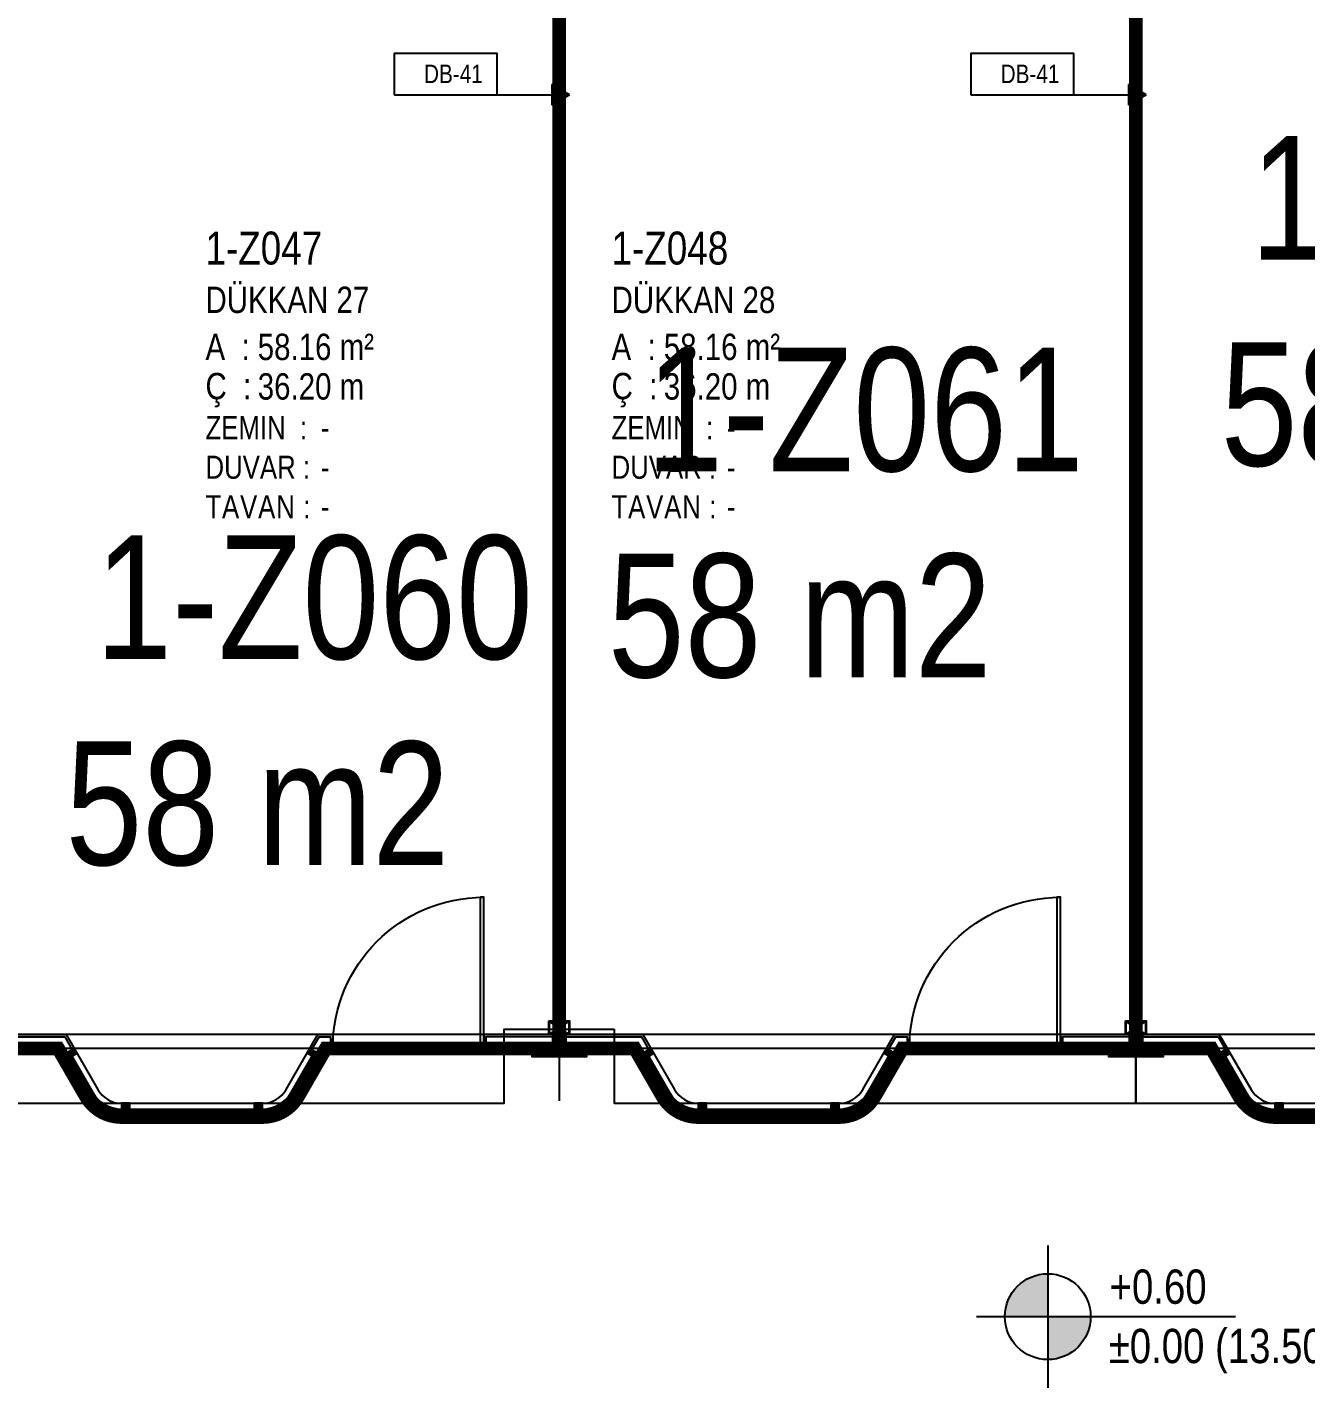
# Model space of a CAD drawing. Header units: centimetres. Extents: x -72470 to -43129, y -18750 to -16337.
# Drawn here: x -45349 to -44417, y -18474 to -17483 of the extents above; entities that cross this region are included whole.
import ezdxf
from ezdxf.enums import TextEntityAlignment as Align

# ---------------------------------------------------------------- set-up
doc = ezdxf.new("R2010")
doc.units = ezdxf.units.CM
doc.header["$MEASUREMENT"] = 0
for name, pattern in [('CENTERX2', [4, 2.5, -0.5, 0.5, -0.5]), ('DUZ', [0]), ('HIDDEN', [9.525, 6.35, -3.175])]:
    doc.linetypes.add(name, pattern=pattern)
doc.layers.get('0').update_dxf_attribs({"linetype": 'DUZ', "lineweight": 0})
doc.layers.add('11-021_3001-BLOK_B_ZEMIN_KAT$0$2DALANNET', color=1, linetype='Continuous', plot=False)
for name, color, linetype in [('11-021_3001-BLOK_B_ZEMIN_KAT$0$2DKOT', 2, 'Continuous'), ('11-021_3001-BLOK_B_ZEMIN_KAT$0$2DMAHALPOZU', 6, 'Continuous'), ('11-021_3001-BLOK_B_ZEMIN_KAT$0$2DPOZ DUVAR', 144, 'Continuous'), ('11-021_D_3001_ZEMIN_KAT$0$2DYAZI2', 212, 'Continuous'), ('3XKO_0.10mm', 22, 'Continuous'), ('3XKO_DIMS_20', 6, 'Continuous'), ('3XKO_FINISH', 52, 'Continuous'), ('3XKO_GLASS', 161, 'Continuous'), ('3XKO_GRID', 253, 'CENTERX2'), ('3XKO_HATCH', 253, 'Continuous'), ('3XKO_METAL', 6, 'Continuous'), ('AREA_JLL', 242, 'Continuous')]:
    doc.layers.add(name, color=color, linetype=linetype)
doc.styles.add('11-021_3001-BLOK_B_ZEMIN_KAT$0$ARIAL', font='arial.ttf', dxfattribs={"width": 0.8})
doc.styles.add('11-021_3001-BLOK_B_ZEMIN_KAT$0$OLCU', font='arial.ttf', dxfattribs={"width": 0.8})
doc.styles.add('11-021_3001-BLOK_B_ZEMIN_KAT$0$yazi', font='calibri.ttf', dxfattribs={"width": 0.6})
doc.styles.add('11-021_D_3001_ZEMIN_KAT$0$OLCU', font='arial.ttf', dxfattribs={"width": 0.8})

# ---------------------------------------------------------------- blocks, each defined once
blk = doc.blocks.new('11-021_3001-BLOK_B_ZEMIN_KAT$0$kot')
at = {"layer": '11-021_3001-BLOK_B_ZEMIN_KAT$0$2DKOT'}
h = blk.add_hatch(color=256, dxfattribs=at)
h.paths.add_polyline_path([(0, 62.5, 0.414214), (-62.5, 0), (0, 0)])
h.paths.add_polyline_path([(62.5, 0), (0, 0), (0, -62.5, 0.414214)])
for points in [[(0, 103.6), (0, -103.6)], [(-103.6, 0), (273.3, 0)]]:
    blk.add_lwpolyline(points, dxfattribs=at)
blk.add_circle((0, 0), 62.5, dxfattribs=at)
at = {"layer": '11-021_3001-BLOK_B_ZEMIN_KAT$0$2DKOT', "style": '11-021_3001-BLOK_B_ZEMIN_KAT$0$OLCU', "width": 0.8}
blk.add_attdef('INCE-KOT', text='', height=50, dxfattribs=at).set_placement((90.1, 3.7), align=Align.BOTTOM_LEFT)
blk.add_attdef('KABA-KOT', text='', height=50, dxfattribs=at).set_placement((88.8, -17.7), align=Align.TOP_LEFT)
blk = doc.blocks.new('*U21')
for p, q in [((-78.6, 0), (-28.6, 0)), ((-28.6, 0), (6.56, 0)), ((6.56, 0), (-2.1, 5)), ((-2.1, 5), (-2.1, -5)), ((6.56, 0), (-2.1, -5))]:
    blk.add_line(p, q)
blk.add_lwpolyline([(-78.6, 0), (-28.6, 0), (-28.6, 20), (-78.6, 20)], close=True)
at = {"style": '11-021_3001-BLOK_B_ZEMIN_KAT$0$yazi'}
blk.add_attdef('DUVARTIPI', text='', height=9, dxfattribs=at).set_placement((-52.63, 8.31), align=Align.MIDDLE_CENTER)
blk = doc.blocks.new('11-021_3001-BLOK_B_ZEMIN_KAT$0$VADI 2_Mahal pozu')
at = {"attachment_point": 1, "style": '11-021_3001-BLOK_B_ZEMIN_KAT$0$ARIAL'}
for s, insert, char_height, width in [('A{\\fArial|b0|i0|c238|p34;  : }', (0, 72.01), 9.6, 39.0515), ('Ç{\\fArial|b0|i0|c238|p34;  : }', (0, 57.73), 9.6, 39.0515), ('{\\fArial|b0|i0|c238|p34;ZEMIN  : }', (0, 41.98), 8.4, 39.0515), ('DUVAR : ', (0, 27.59), 8.4, 38.4), ('{\\T1.05;TAVAN : }', (0, 13.2), 8.4, 39.0515)]:
    blk.add_mtext(s, dxfattribs=dict(at, insert=insert, char_height=char_height, width=width))
at = {"style": '11-021_3001-BLOK_B_ZEMIN_KAT$0$ARIAL', "width": 0.8, "flags": 1}
for tag, p in [('INCEKOT', (20.84, 140.42)), ('KABAKOT', (20.84, 120.32))]:
    blk.add_attdef(tag, p, '', height=12, dxfattribs=at)
at = {"style": '11-021_3001-BLOK_B_ZEMIN_KAT$0$ARIAL', "width": 0.8}
for tag, p, height in [('MAHALNO', (0, 97.18), 12), ('MAHALADI', (0, 79.53), 9.6), ('ALAN', (19.02, 62.41), 9.6), ('CEVRE', (19.02, 48.01), 9.6), ('ZEMIN', (42, 33.58), 8.4), ('DUVAR', (42, 19.18), 8.4), ('TAVAN', (42, 4.78), 8.4)]:
    blk.add_attdef(tag, p, '', height=height, dxfattribs=at)
blk = doc.blocks.new('alcipanel tavan pr')
at = {"layer": '3XKO_HATCH'}
h = blk.add_hatch(dxfattribs=at)
h.set_pattern_fill('STEEL', color=256, scale=0.001)
h.set_pattern_definition([(45, (-68.773278, -5.1160166), (-0.00224506403, 0.00224506403), []), (45, (-68.773278, -5.114429), (-0.00224506403, 0.00224506403), [])])
h.paths.add_polyline_path([(0.015, -0.04), (0.015, -0.045), (0.02, -0.045), (0.02, -0.005), (-0.02, -0.005), (-0.02, -0.045), (-0.015, -0.045), (-0.015, -0.04), (-0.01, -0.04), (-0.01, -0.05), (-0.025, -0.05), (-0.025, 0), (0.025, 0), (0.025, -0.05), (0.01, -0.05), (0.01, -0.04)])
at = {"layer": '3XKO_METAL'}
blk.add_lwpolyline([(0.015, -0.04), (0.015, -0.045), (0.02, -0.045), (0.02, -0.005), (-0.02, -0.005), (-0.02, -0.045), (-0.015, -0.045), (-0.015, -0.04), (-0.01, -0.04), (-0.01, -0.05), (-0.025, -0.05), (-0.025, 0), (0.025, 0), (0.025, -0.05), (0.01, -0.05), (0.01, -0.04)], close=True, dxfattribs=at)
blk = doc.blocks.new('bazaar cumba')
at = {"layer": '3XKO_HATCH'}
h = blk.add_hatch(dxfattribs=at)
h.set_pattern_fill('DOLMIT', color=256, scale=0.0017, angle=90)
h.set_pattern_definition([(90, (-3.15812, 0.36), (-0.010795, -2e-15), []), (135, (-3.15812, 0.36), (-0.02159, -0.02159), [0.015266, -0.030533])])
h.paths.add_polyline_path([(-3.1881, 0.34), (-3.1881, 0.382), (-3.1681, 0.382), (-3.1681, 0.398), (-3.1881, 0.398), (-3.1881, 0.44), (-3.1281, 0.44), (-3.1281, 0.398), (-3.1481, 0.398), (-3.1481, 0.382), (-3.1281, 0.382), (-3.1281, 0.34)])
h = blk.add_hatch(dxfattribs=at)
h.set_pattern_fill('DOLMIT', color=256, scale=0.0017, angle=90)
h.set_pattern_definition([(90, (-2.19188, 0.36), (-0.010795, -2e-15), []), (135, (-2.19188, 0.36), (-0.02159, -0.02159), [0.015266, -0.030533])])
h.paths.add_polyline_path([(-2.2219, 0.34), (-2.2219, 0.382), (-2.2019, 0.382), (-2.2019, 0.398), (-2.2219, 0.398), (-2.2219, 0.44), (-2.1619, 0.44), (-2.1619, 0.398), (-2.1819, 0.398), (-2.1819, 0.382), (-2.1619, 0.382), (-2.1619, 0.34)])
h = blk.add_hatch(dxfattribs=at)
h.set_pattern_fill('DOLMIT', color=256, scale=0.0017, angle=150)
h.set_pattern_definition([(150, (-3.550718, -0.048038), (-0.0053975, -0.0093487), []), (195, (-3.550718, -0.04804), (0.0079025, -0.0294925), [0.015266, -0.030533])])
h.paths.add_polyline_path([(-3.5334, -0.058), (-3.62, -0.008), (-3.6, 0.0266), (-3.5636, 0.0056), (-3.5736, -0.0117), (-3.5598, -0.0197), (-3.5498, -0.0024), (-3.5134, -0.0234)])
h = blk.add_hatch(dxfattribs=at)
h.set_pattern_fill('DOLMIT', color=256, scale=0.0017, angle=150)
h.set_pattern_definition([(150, (-4.097598, -0.048038), (-0.0053975, -0.009348744), []), (195, (-4.097598, -0.04804), (0.0079025, -0.02949247), [0.01526644, -0.03053287])])
h.paths.add_polyline_path([(-1.8166, -0.058), (-1.73, -0.008), (-1.75, 0.0266), (-1.7864, 0.0056), (-1.7764, -0.0117), (-1.7902, -0.0197), (-1.8002, -0.0024), (-1.8366, -0.0234)])
at = {"layer": '3XKO_0.10mm'}
for points in [[(-3.1881, 0.34), (-3.1881, 0.382), (-3.1681, 0.382), (-3.1681, 0.398), (-3.1881, 0.398), (-3.1881, 0.44), (-3.1281, 0.44), (-3.1281, 0.398), (-3.1481, 0.398), (-3.1481, 0.382), (-3.1281, 0.382), (-3.1281, 0.34)], [(-2.2219, 0.34), (-2.2219, 0.382), (-2.2019, 0.382), (-2.2019, 0.398), (-2.2219, 0.398), (-2.2219, 0.44), (-2.1619, 0.44), (-2.1619, 0.398), (-2.1819, 0.398), (-2.1819, 0.382), (-2.1619, 0.382), (-2.1619, 0.34)], [(-3.5334, -0.058), (-3.62, -0.008), (-3.6, 0.0266), (-3.5636, 0.0056), (-3.5736, -0.0117), (-3.5598, -0.0197), (-3.5498, -0.0024), (-3.5134, -0.0234)], [(-1.8166, -0.058), (-1.73, -0.008), (-1.75, 0.0266), (-1.7864, 0.0056), (-1.7764, -0.0117), (-1.7902, -0.0197), (-1.8002, -0.0024), (-1.8366, -0.0234)]]:
    blk.add_lwpolyline(points, close=True, dxfattribs=at)
at = {"layer": '3XKO_FINISH'}
blk.add_lwpolyline([(-4.15, -0.16), (-3.5923, -0.16), (-3.3613, 0.24, -0.267949), (-3.1881, 0.34), (-2.1619, 0.34, -0.267949), (-1.9887, 0.24), (-1.7577, -0.16), (-1.65, -0.16), (-1.65, -0.06), (-1.7, -0.06), (-1.9021, 0.29, 0.267949), (-2.1619, 0.44), (-3.1881, 0.44, 0.267949), (-3.4479, 0.29), (-3.65, -0.06), (-4.15, -0.06)], format="xyb", dxfattribs=at)
for points in [[(-4.2, 0), (-4, 0), (-4, -0.06), (-4.01, -0.06), (-4.01, -0.01), (-4.2, -0.01)], [(0, -0.01), (-0.19, -0.01), (-0.19, -0.06), (-0.2, -0.06), (-0.2, 0), (0, 0)], [(-4.15, -0.075), (-3.6413, -0.075), (-3.607, -0.0155)], [(-4.15, -0.145), (-3.6009, -0.145), (-3.5464, -0.0505)], [(-1.8036, -0.0505), (-1.7491, -0.145), (-1.665, -0.145), (-1.665, -0.075), (-1.7087, -0.075), (-1.743, -0.0155)], [(-0.05, -0.16), (-0.55, -0.16), (-0.55, -0.06), (-0.05, -0.06)], [(-0.05, -0.145), (-0.535, -0.145), (-0.535, -0.075), (-0.05, -0.075)]]:
    blk.add_lwpolyline(points, dxfattribs=at)
at = {"layer": '3XKO_GLASS', "linetype": 'HIDDEN'}
for p, q in [((0, -0.06), (-4.2, -0.06)), ((0, -0.16), (-4.2, -0.16))]:
    blk.add_line(p, q, dxfattribs=at)
at = {"layer": '3XKO_GLASS'}
for points in [[(-3.5736, -0.0117), (-3.5667, -0.0157), (-3.4046, 0.265, -0.267949), (-3.1881, 0.39), (-3.1681, 0.39), (-3.1681, 0.398), (-3.1881, 0.398, 0.267949), (-3.4116, 0.269)], [(-1.9454, 0.265), (-1.7833, -0.0157), (-1.7764, -0.0117), (-1.9384, 0.269, 0.267949), (-2.1619, 0.398), (-2.1819, 0.398), (-2.1819, 0.39), (-2.1619, 0.39, -0.267949)], [(-3.5667, -0.0157), (-3.5598, -0.0197), (-3.3977, 0.261, -0.267949), (-3.1881, 0.382), (-3.1681, 0.382), (-3.1681, 0.39), (-3.1881, 0.39, 0.267949), (-3.4046, 0.265)], [(-1.9523, 0.261), (-1.7902, -0.0197), (-1.7833, -0.0157), (-1.9454, 0.265, 0.267949), (-2.1619, 0.39), (-2.1819, 0.39), (-2.1819, 0.382), (-2.1619, 0.382, -0.267949)]]:
    blk.add_lwpolyline(points, format="xyb", close=True, dxfattribs=at)
for points in [[(-3.1481, 0.39), (-2.2019, 0.39), (-2.2019, 0.398), (-3.1481, 0.398)], [(-3.1481, 0.382), (-2.2019, 0.382), (-2.2019, 0.39), (-3.1481, 0.39)]]:
    blk.add_lwpolyline(points, close=True, dxfattribs=at)
blk.add_lwpolyline([(-0.55, -0.06), (-0.55, -1.16), (-0.575, -1.16), (-0.575, -0.06), (-0.55, -0.06)], dxfattribs=at)
blk.add_arc((-0.55, -0.06), 1.1, 180, 270, dxfattribs=at)
at = {"layer": '3XKO_GRID'}
for p, q in [((-4.2, -1.4983), (-4.2, 0.3212)), ((0, -1.4983), (0, 0.3212))]:
    blk.add_line(p, q, dxfattribs=at)
at = {"rotation": 180}
blk.add_blockref('alcipanel tavan pr', (-4.03, -0.06), dxfattribs=at)
at = {"xscale": -1, "rotation": 180}
blk.add_blockref('alcipanel tavan pr', (-0.17, -0.06), dxfattribs=at)

msp = doc.modelspace()

# ---------------------------------------------------------------- linework, layer by layer
at = {"layer": '11-021_3001-BLOK_B_ZEMIN_KAT$0$2DALANNET'}
for points in [[(-45381.24, -18267.07), (-45001.24, -18267.07), (-45001.24, -18213.16), (-44961.24, -18213.16), (-44961.24, -16877.07), (-45381.24, -16877.07)], [(-44921.24, -18213.16), (-44921.24, -18267.07), (-44541.24, -18267.07), (-44541.24, -16877.07), (-44961.24, -16877.07), (-44961.24, -18213.16)], [(-44541.24, -18267.07), (-44161.24, -18267.07), (-44161.24, -18213.16), (-44121.24, -18213.16), (-44121.24, -16877.07), (-44541.24, -16877.07)]]:
    msp.add_lwpolyline(points, close=True, dxfattribs=at)
at = {"layer": '3XKO_METAL'}
for points in [[(-44968.74, -18207.07), (-44953.74, -18207.07), (-44953.74, -18217.07), (-44968.74, -18217.07)], [(-44954.14, -18216.67), (-44968.34, -18216.67), (-44968.34, -18207.47), (-44954.14, -18207.47)], [(-44548.74, -18207.07), (-44533.74, -18207.07), (-44533.74, -18217.07), (-44548.74, -18217.07)], [(-44534.14, -18216.67), (-44548.34, -18216.67), (-44548.34, -18207.47), (-44534.14, -18207.47)], [(-44966.24, -18227.07), (-44956.24, -18227.07), (-44956.24, -18217.07), (-44966.24, -18217.07)], [(-44957.04, -18217.87), (-44965.44, -18217.87), (-44965.44, -18226.27), (-44957.04, -18226.27)], [(-44546.24, -18227.07), (-44536.24, -18227.07), (-44536.24, -18217.07), (-44546.24, -18217.07)], [(-44537.04, -18217.87), (-44545.44, -18217.87), (-44545.44, -18226.27), (-44537.04, -18226.27)]]:
    msp.add_lwpolyline(points, close=True, dxfattribs=at)
for points in [[(-44968.34, -18207.47), (-44954.14, -18216.67)], [(-44954.14, -18207.47), (-44968.34, -18216.67)], [(-44548.34, -18207.47), (-44534.14, -18216.67)], [(-44534.14, -18207.47), (-44548.34, -18216.67)]]:
    msp.add_lwpolyline(points, dxfattribs=at)
at = {"layer": 'AREA_JLL', "color": 7, "const_width": 10}
for points in [[(-45381.24, -16877.07), (-44968.74, -16877.07), (-44961.24, -16877.07), (-44961.24, -18227.07), (-45131.24, -18227.07), (-45151.45, -18262.07, -0.267949), (-45177.43, -18277.07), (-45280.05, -18277.07, -0.26795), (-45306.03, -18262.07), (-45326.24, -18227.07), (-45381.24, -18227.07)], [(-44961.24, -16877.07), (-44548.74, -16877.07), (-44541.24, -16877.07), (-44541.24, -18227.07), (-44711.24, -18227.07), (-44731.45, -18262.07, -0.267949), (-44757.43, -18277.07), (-44860.05, -18277.07, -0.26795), (-44886.03, -18262.07), (-44906.24, -18227.07), (-44961.24, -18227.07)], [(-44541.24, -16877.07), (-44128.74, -16877.07), (-44121.24, -16877.07), (-44121.24, -18227.07), (-44291.24, -18227.07), (-44311.45, -18262.07, -0.267949), (-44337.43, -18277.07), (-44440.05, -18277.07, -0.26795), (-44466.03, -18262.07), (-44486.24, -18227.07), (-44541.24, -18227.07)]]:
    msp.add_lwpolyline(points, format="xyb", close=True, dxfattribs=at)

# ---------------------------------------------------------------- block references
at = {"layer": '11-021_3001-BLOK_B_ZEMIN_KAT$0$2DKOT', "xscale": 0.5, "yscale": 0.5, "zscale": 0.5}
msp.add_blockref('11-021_3001-BLOK_B_ZEMIN_KAT$0$kot', (-44605.44, -18422.42), dxfattribs=at).add_auto_attribs({'KABA-KOT': '%%P0.00 (13.50)', 'INCE-KOT': '+0.60'})
at = {"layer": '11-021_3001-BLOK_B_ZEMIN_KAT$0$2DMAHALPOZU', "xscale": 2, "yscale": 2, "zscale": 2}
for p, values in [((-45218.88, -17850.66), {'CEVRE': '36.20 m', 'ALAN': '58.16 m²', 'MAHALNO': '1-Z047', 'MAHALADI': 'DÜKKAN 27', 'TAVAN': '-', 'DUVAR': '-', 'ZEMIN': '-'}), ((-44923.11, -17850.66), {'CEVRE': '36.20 m', 'ALAN': '58.16 m²', 'MAHALNO': '1-Z048', 'MAHALADI': 'DÜKKAN 28', 'TAVAN': '-', 'DUVAR': '-', 'ZEMIN': '-'})]:
    msp.add_blockref('11-021_3001-BLOK_B_ZEMIN_KAT$0$VADI 2_Mahal pozu', p, dxfattribs=at).add_auto_attribs(values)
at = {"layer": '11-021_3001-BLOK_B_ZEMIN_KAT$0$2DPOZ DUVAR'}
ref = msp.add_blockref('*U21', (-44963.58, -17532.65), dxfattribs=dict(at, xscale=1.5, yscale=1.5, zscale=1.5))
ref.add_attrib('DUVARTIPI', 'DB-41', dxfattribs={"layer": '0', "height": 13.5, "style": '11-021_3001-BLOK_B_ZEMIN_KAT$0$ARIAL', "width": 0.8}).set_placement((-45038.34, -17517.46), align=Align.MIDDLE_CENTER)
ref = msp.add_blockref('*U21', (-44543.58, -17532.65), dxfattribs=dict(at, xscale=1.5, yscale=1.5, zscale=1.5))
ref.add_attrib('DUVARTIPI', 'DB-41', dxfattribs={"layer": '0', "height": 13.5, "style": '11-021_3001-BLOK_B_ZEMIN_KAT$0$ARIAL', "width": 0.8}).set_placement((-44618.34, -17517.46), align=Align.MIDDLE_CENTER)
at = {"layer": '3XKO_DIMS_20', "xscale": -100, "yscale": 100, "zscale": 100, "rotation": 180}
for p in [(-44961.24, -18233.07), (-44541.24, -18233.07), (-44121.24, -18233.07)]:
    msp.add_blockref('bazaar cumba', p, dxfattribs=at)

# ---------------------------------------------------------------- texts
at = {"layer": '11-021_D_3001_ZEMIN_KAT$0$2DYAZI2', "color": 7, "width": 797.8789, "attachment_point": 1, "style": '11-021_D_3001_ZEMIN_KAT$0$OLCU'}
for s, insert, char_height in [('{\\fArial|b0|i0|c162|p34;  \\H0.72x;1-Z062\\P  58\\fArial|b0|i0|c0|p34; m2}', (-44535.34, -17562.81), 125), ('{\\fArial|b0|i0|c162|p34;  1-Z061}\\P{\\fArial|b0|i0|c162|p34; 58} m2', (-44953.76, -17716.78), 90), ('{\\fArial|b0|i0|c162|p34;  \\H0.72x;1-Z060\\P  58\\fArial|b0|i0|c0|p34; m2}', (-45376.7, -17853.55), 125)]:
    msp.add_mtext(s, dxfattribs=dict(at, insert=insert, char_height=char_height))

doc.saveas('drawing.dxf')
